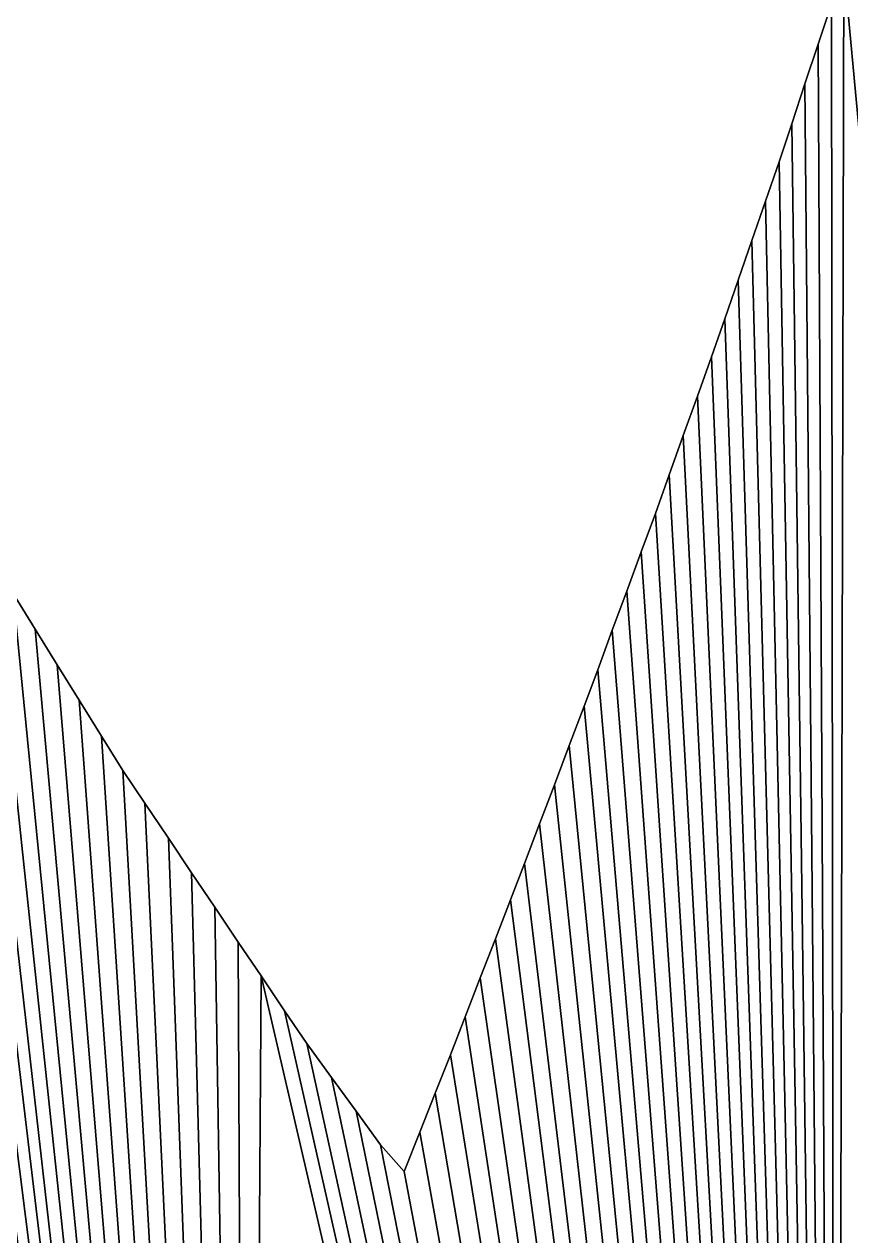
# Model space of a CAD drawing. Extents: x 9 to 1212, y 18 to 833.
# Drawn here: x 57.3 to 67.02, y 466.42 to 480.65 of the extents above; entities that cross this region are included whole.
import ezdxf

# ---------------------------------------------------------------- set-up
doc = ezdxf.new("R2010")
doc.units = 0
doc.header["$MEASUREMENT"] = 0
doc.layers.get('0').update_dxf_attribs({"linetype": 'CONTINUOUS'})

# ---------------------------------------------------------------- blocks, each defined once
blk = doc.blocks.new('GRUPO_1')
for p, q in [((58.08608, 40.05841), (58.24235, 40.52813)), ((58.08608, 40.05841, 15), (58.24235, 40.52813, 15)), ((57.93133, 39.59327), (58.08608, 40.05841)), ((57.93133, 39.59327, 15), (58.08608, 40.05841, 15)), ((58.08608, 40.05841), (58.08608, 40.05841, 15)), ((57.77479, 39.12273), (57.93133, 39.59327)), ((57.77479, 39.12273, 15), (57.93133, 39.59327, 15)), ((57.93133, 39.59327), (57.93133, 39.59327, 15)), ((57.62657, 38.67816), (57.77479, 39.12273)), ((57.62657, 38.67816, 15), (57.77479, 39.12273, 15)), ((57.77479, 39.12273), (57.77479, 39.12273, 15)), ((57.46626, 38.21429), (57.62657, 38.67816)), ((57.46626, 38.21429, 15), (57.62657, 38.67816, 15)), ((57.62657, 38.67816), (57.62657, 38.67816, 15)), ((57.30688, 37.75311), (57.46626, 38.21429)), ((57.30688, 37.75311, 15), (57.46626, 38.21429, 15)), ((57.46626, 38.21429), (57.46626, 38.21429, 15)), ((57.14589, 37.28727), (57.30688, 37.75311)), ((57.14589, 37.28727, 15), (57.30688, 37.75311, 15)), ((57.30688, 37.75311), (57.30688, 37.75311, 15)), ((56.98837, 36.83148), (57.14589, 37.28727)), ((56.98837, 36.83148, 15), (57.14589, 37.28727, 15)), ((57.14589, 37.28727), (57.14589, 37.28727, 15)), ((56.83082, 36.38357), (56.98837, 36.83148)), ((56.83082, 36.38357, 15), (56.98837, 36.83148, 15)), ((56.98837, 36.83148), (56.98837, 36.83148, 15)), ((56.6662, 35.92351), (56.83082, 36.38357)), ((56.6662, 35.92351, 15), (56.83082, 36.38357, 15)), ((56.83082, 36.38357), (56.83082, 36.38357, 15)), ((56.50027, 35.4598), (56.6662, 35.92351)), ((56.50027, 35.4598, 15), (56.6662, 35.92351, 15)), ((56.6662, 35.92351), (56.6662, 35.92351, 15)), ((56.33583, 35.00022), (56.50027, 35.4598)), ((56.33583, 35.00022, 15), (56.50027, 35.4598, 15)), ((56.50027, 35.4598), (56.50027, 35.4598, 15)), ((56.17227, 34.54314), (56.33583, 35.00022)), ((56.17227, 34.54314, 15), (56.33583, 35.00022, 15)), ((56.33583, 35.00022), (56.33583, 35.00022, 15)), ((56.00738, 34.0955), (56.17227, 34.54314)), ((56.00738, 34.0955, 15), (56.17227, 34.54314, 15)), ((56.17227, 34.54314), (56.17227, 34.54314, 15)), ((55.83672, 33.63313), (56.00738, 34.0955)), ((55.83672, 33.63313, 15), (56.00738, 34.0955, 15)), ((56.00738, 34.0955), (56.00738, 34.0955, 15)), ((48.62331, 33.6042), (48.88443, 33.18376)), ((48.62331, 33.6042, 15), (48.88443, 33.18376, 15)), ((55.66665, 33.17237), (55.83672, 33.63313)), ((55.66665, 33.17237, 15), (55.83672, 33.63313, 15)), ((55.83672, 33.63313), (55.83672, 33.63313, 15)), ((48.88443, 33.18376), (49.14303, 32.7674)), ((48.88443, 33.18376, 15), (49.14303, 32.7674, 15)), ((48.88443, 33.18376), (48.88443, 33.18376, 15)), ((55.49572, 32.70928), (55.66665, 33.17237)), ((55.49572, 32.70928, 15), (55.66665, 33.17237, 15)), ((55.66665, 33.17237), (55.66665, 33.17237, 15)), ((49.14303, 32.7674), (49.40151, 32.35123)), ((49.14303, 32.7674, 15), (49.40151, 32.35123, 15)), ((49.14303, 32.7674), (49.14303, 32.7674, 15)), ((55.33571, 32.27938), (55.49572, 32.70928)), ((55.33571, 32.27938, 15), (55.49572, 32.70928, 15)), ((55.49572, 32.70928), (55.49572, 32.70928, 15)), ((49.40151, 32.35123), (49.66436, 31.92802)), ((49.40151, 32.35123, 15), (49.66436, 31.92802, 15)), ((49.40151, 32.35123), (49.40151, 32.35123, 15)), ((55.1603, 31.81675), (55.33571, 32.27938)), ((55.1603, 31.81675, 15), (55.33571, 32.27938, 15)), ((55.33571, 32.27938), (55.33571, 32.27938, 15)), ((49.66436, 31.92802), (49.91377, 31.52645)), ((49.66436, 31.92802, 15), (49.91377, 31.52645, 15)), ((49.66436, 31.92802), (49.66436, 31.92802, 15)), ((54.98581, 31.35653), (55.1603, 31.81675)), ((54.98581, 31.35653, 15), (55.1603, 31.81675, 15)), ((55.1603, 31.81675), (55.1603, 31.81675, 15)), ((49.91377, 31.52645), (50.17139, 31.13946)), ((49.91377, 31.52645, 15), (50.17139, 31.13946, 15)), ((49.91377, 31.52645), (49.91377, 31.52645, 15)), ((54.81145, 30.89667), (54.98581, 31.35653)), ((54.81145, 30.89667, 15), (54.98581, 31.35653, 15)), ((54.98581, 31.35653), (54.98581, 31.35653, 15)), ((50.17139, 31.13946), (50.44847, 30.72802)), ((50.17139, 31.13946, 15), (50.44847, 30.72802, 15)), ((50.17139, 31.13946), (50.17139, 31.13946, 15)), ((54.63526, 30.43197), (54.81145, 30.89667)), ((54.63526, 30.43197, 15), (54.81145, 30.89667, 15)), ((54.81145, 30.89667), (54.81145, 30.89667, 15)), ((50.44847, 30.72802), (50.72033, 30.32432)), ((50.44847, 30.72802, 15), (50.72033, 30.32432, 15)), ((50.44847, 30.72802), (50.44847, 30.72802, 15)), ((50.72033, 30.32432), (50.99423, 29.9176)), ((50.72033, 30.32432, 15), (50.99423, 29.9176, 15)), ((50.72033, 30.32432), (50.72033, 30.32432, 15)), ((54.4711, 30.00611), (54.63526, 30.43197)), ((54.4711, 30.00611, 15), (54.63526, 30.43197, 15)), ((54.63526, 30.43197), (54.63526, 30.43197, 15)), ((50.99423, 29.9176), (51.2702, 29.50782)), ((50.99423, 29.9176, 15), (51.2702, 29.50782, 15)), ((50.99423, 29.9176), (50.99423, 29.9176, 15)), ((54.29227, 29.54537), (54.4711, 30.00611)), ((54.29227, 29.54537, 15), (54.4711, 30.00611, 15)), ((54.4711, 30.00611), (54.4711, 30.00611, 15)), ((51.2702, 29.50782), (51.53765, 29.11067)), ((51.2702, 29.50782, 15), (51.53765, 29.11067, 15)), ((51.2702, 29.50782), (51.2702, 29.50782, 15)), ((54.11459, 29.0876), (54.29227, 29.54537)), ((54.11459, 29.0876, 15), (54.29227, 29.54537, 15)), ((54.29227, 29.54537), (54.29227, 29.54537, 15)), ((51.53765, 29.11067), (51.81387, 28.70052)), ((51.53765, 29.11067, 15), (51.81387, 28.70052, 15)), ((51.53765, 29.11067), (51.53765, 29.11067, 15)), ((53.9364, 28.62852), (54.11459, 29.0876)), ((53.9364, 28.62852, 15), (54.11459, 29.0876, 15)), ((54.11459, 29.0876), (54.11459, 29.0876, 15)), ((51.81387, 28.70052), (52.07486, 28.31536)), ((51.81387, 28.70052, 15), (52.07486, 28.31536, 15)), ((51.81387, 28.70052), (51.81387, 28.70052, 15)), ((53.7632, 28.18264), (53.9364, 28.62852)), ((53.7632, 28.18264, 15), (53.9364, 28.62852, 15)), ((53.9364, 28.62852), (53.9364, 28.62852, 15)), ((52.07486, 28.31536), (52.36521, 27.91732)), ((52.07486, 28.31536, 15), (52.36521, 27.91732, 15)), ((52.07486, 28.31536), (52.07486, 28.31536, 15)), ((53.58518, 27.73412), (53.7632, 28.18264)), ((53.58518, 27.73412, 15), (53.7632, 28.18264, 15)), ((53.7632, 28.18264), (53.7632, 28.18264, 15)), ((52.36521, 27.91732), (52.65484, 27.52025)), ((52.36521, 27.91732, 15), (52.65484, 27.52025, 15)), ((52.36521, 27.91732), (52.36521, 27.91732, 15)), ((53.40307, 27.27531), (53.58518, 27.73412)), ((53.40307, 27.27531, 15), (53.58518, 27.73412, 15)), ((53.58518, 27.73412), (53.58518, 27.73412, 15)), ((52.65484, 27.52025), (52.94336, 27.12471)), ((52.65484, 27.52025, 15), (52.94336, 27.12471, 15)), ((52.65484, 27.52025), (52.65484, 27.52025, 15)), ((53.22006, 26.81424), (53.40307, 27.27531)), ((53.22006, 26.81424, 15), (53.40307, 27.27531, 15)), ((53.40307, 27.27531), (53.40307, 27.27531, 15)), ((52.94336, 27.12471), (53.22006, 26.81424)), ((52.94336, 27.12471, 15), (53.22006, 26.81424, 15)), ((52.94336, 27.12471), (52.94336, 27.12471, 15)), ((53.22006, 26.81424), (53.22006, 26.81424, 15))]:
    blk.add_line(p, q)
mesh = blk.add_polyface()
corners = [(45.55666, 102.79263), (45.80018, 76.73365), (45.34298, 76.88294), (45.6354, 99.86312), (47.10425, 97.18584), (46.26888, 76.59303), (46.74061, 76.46402), (47.21456, 76.34691), (50.27944, 95.58977), (47.69055, 76.24177), (48.16842, 76.14867), (48.64802, 76.06767), (49.12917, 75.99886), (49.61171, 75.9423), (50.09548, 75.89806), (25.73593, 48.02343), (25.89068, 172.33133), (28.44164, 41.78746), (28.93199, 129.29714), (31.32992, 35.70085), (29.23898, 119.80413), (29.26882, 119.07587), (29.29934, 118.33108), (29.32982, 117.5873), (29.36024, 116.84469), (29.39097, 116.09488), (29.45907, 116.26675), (29.63723, 117.01453), (29.82748, 117.76735), (30.02995, 118.52515), (30.24476, 119.28789), (31.1525, 122.16287), (31.27536, 90.28265), (31.32779, 89.80118), (31.3809, 89.31342), (34.96032, 28.78731), (31.43534, 88.85248), (31.49706, 88.36089), (31.55785, 87.87678), (31.61864, 87.39258), (31.68023, 86.90212), (31.74108, 86.41746), (31.80334, 85.92165), (31.86489, 85.43141), (31.92074, 84.98704), (31.98786, 84.52106), (32.05845, 84.03107), (32.12968, 83.53666), (32.19921, 83.05396), (32.26978, 82.56408), (32.33935, 82.08115), (32.40854, 81.60092)]
mesh.append_faces([[corners[k] for k in face] for face in [(1, 4, 5), (5, 4, 6), (6, 4, 7), (7, 8, 9), (9, 8, 10), (10, 8, 11), (11, 8, 12), (12, 8, 13), (13, 8, 14), (15, 16, 17), (17, 18, 19)]], dxfattribs={"vtx0": -1, "vtx1": -1})
mesh.append_faces([[corners[k] for k in face] for face in [(19, 31, 32)]], dxfattribs={"vtx0": -1, "vtx1": -1, "vtx2": -1})
mesh.append_faces([[corners[k] for k in face] for face in [(0, 1, 2), (1, 3, 4), (7, 4, 8), (19, 20, 21), (19, 21, 22), (19, 22, 23), (19, 23, 24), (19, 24, 25), (19, 25, 26), (19, 26, 27), (19, 27, 28), (19, 28, 29), (19, 29, 30), (19, 32, 33), (19, 33, 34), (35, 34, 36), (35, 36, 37), (35, 37, 38), (35, 38, 39), (35, 39, 40), (35, 40, 41), (35, 41, 42), (35, 42, 43), (35, 43, 44), (35, 44, 45), (35, 45, 46), (35, 46, 47), (35, 47, 48), (35, 48, 49), (35, 49, 50), (35, 50, 51)]], dxfattribs={"vtx0": -1, "vtx2": -1})
mesh = blk.add_polyface()
corners = [(25.89068, 172.33133, 15), (25.73593, 48.02343, 15), (28.44164, 41.78746, 15), (28.93199, 129.29714, 15), (31.32992, 35.70085, 15), (29.23898, 119.80413, 15), (29.26882, 119.07587, 15), (29.29934, 118.33108, 15), (29.32982, 117.5873, 15), (29.36024, 116.84469, 15), (29.39097, 116.09488, 15), (29.45907, 116.26675, 15), (29.63723, 117.01453, 15), (29.82748, 117.76735, 15), (30.02995, 118.52515, 15), (30.24476, 119.28789, 15), (31.1525, 122.16287, 15), (31.27536, 90.28265, 15), (31.32779, 89.80118, 15), (31.3809, 89.31342, 15), (34.96032, 28.78731, 15), (31.43534, 88.85248, 15), (31.49706, 88.36089, 15), (31.55785, 87.87678, 15), (31.61864, 87.39258, 15), (31.68023, 86.90212, 15), (31.74108, 86.41746, 15), (31.80334, 85.92165, 15), (31.86489, 85.43141, 15), (31.92074, 84.98704, 15), (31.98786, 84.52106, 15), (32.05845, 84.03107, 15), (32.12968, 83.53666, 15), (32.19921, 83.05396, 15), (32.26978, 82.56408, 15), (32.33935, 82.08115, 15), (32.40854, 81.60092, 15), (45.80018, 76.73365, 15), (45.55666, 102.79263, 15), (45.34298, 76.88294, 15), (45.6354, 99.86312, 15), (47.10425, 97.18584, 15), (46.26888, 76.59303, 15), (46.74061, 76.46402, 15), (47.21456, 76.34691, 15), (50.27944, 95.58977, 15), (47.69055, 76.24177, 15), (48.16842, 76.14867, 15), (48.64802, 76.06767, 15), (49.12917, 75.99886, 15), (49.61171, 75.9423, 15), (50.09548, 75.89806, 15)]
mesh.append_faces([[corners[k] for k in face] for face in [(5, 4, 6), (6, 4, 7), (7, 4, 8), (8, 4, 9), (9, 4, 10), (10, 4, 11), (11, 4, 12), (12, 4, 13), (13, 4, 14), (14, 4, 15), (17, 4, 18), (18, 4, 19), (19, 20, 21), (21, 20, 22), (22, 20, 23), (23, 20, 24), (24, 20, 25), (25, 20, 26), (26, 20, 27), (27, 20, 28), (28, 20, 29), (29, 20, 30), (30, 20, 31), (31, 20, 32), (32, 20, 33), (33, 20, 34), (34, 20, 35), (35, 20, 36), (37, 38, 39), (40, 37, 41), (41, 44, 45)]], dxfattribs={"vtx0": -1, "vtx1": -1})
mesh.append_faces([[corners[k] for k in face] for face in [(16, 4, 17)]], dxfattribs={"vtx0": -1, "vtx1": -1, "vtx2": -1})
mesh.append_faces([[corners[k] for k in face] for face in [(0, 1, 2), (3, 2, 4), (41, 37, 42), (41, 42, 43), (41, 43, 44), (45, 44, 46), (45, 46, 47), (45, 47, 48), (45, 48, 49), (45, 49, 50), (45, 50, 51)]], dxfattribs={"vtx0": -1, "vtx2": -1})
mesh = blk.add_polyface()
corners = [(50.09548, 75.89806), (50.27944, 95.58977), (50.57961, 75.86625), (53.89786, 95.28311), (51.06333, 75.84691), (51.54778, 75.84001), (52.0328, 75.8456), (52.51823, 75.86378), (53.0039, 75.89459), (53.48966, 75.93812), (53.97535, 75.99444), (56.38961, 95.48937), (54.46079, 76.06362), (54.94584, 76.14572), (55.4178, 76.23819), (55.8844, 76.34196), (56.35019, 76.45795), (56.81502, 76.58621), (59.24509, 95.98767), (57.27875, 76.72682), (57.74122, 76.87984), (58.2023, 77.04532), (58.66185, 77.22334), (59.1197, 77.41396), (59.57573, 77.61723), (62.47749, 96.79673), (60.01442, 77.82569), (60.44609, 78.04346), (60.8757, 78.27294), (61.30313, 78.51419), (61.72826, 78.76725), (62.15095, 79.0322), (62.57108, 79.30907), (66.09998, 97.93528), (62.98852, 79.59793), (64.37657, 14.0362), (63.65918, 65.6309), (63.69366, 66.12035), (63.72774, 66.60414), (63.75653, 67.07338), (63.77793, 67.57094), (63.79902, 68.06151), (63.82007, 68.55094), (63.8331, 68.91109), (63.84103, 69.46188), (63.84759, 69.91792), (63.85555, 70.47101)]
mesh.append_faces([[corners[k] for k in face] for face in [(0, 1, 2), (2, 3, 4), (4, 3, 5), (5, 3, 6), (6, 3, 7), (7, 3, 8), (8, 3, 9), (9, 3, 10), (10, 11, 12), (12, 11, 13), (13, 11, 14), (14, 11, 15), (15, 11, 16), (16, 11, 17), (17, 18, 19), (19, 18, 20), (20, 18, 21), (21, 18, 22), (22, 18, 23), (23, 18, 24), (24, 25, 26), (26, 25, 27), (27, 25, 28), (28, 25, 29), (29, 25, 30), (30, 25, 31), (31, 25, 32), (32, 33, 34)]], dxfattribs={"vtx0": -1, "vtx1": -1})
mesh.append_faces([[corners[k] for k in face] for face in [(2, 1, 3), (10, 3, 11), (17, 11, 18), (24, 18, 25), (32, 25, 33), (35, 36, 37), (35, 37, 38), (35, 38, 39), (35, 39, 40), (35, 40, 41), (35, 41, 42), (35, 42, 43), (35, 43, 44), (35, 44, 45), (35, 45, 46)]], dxfattribs={"vtx0": -1, "vtx2": -1})
mesh = blk.add_polyface()
corners = [(63.65918, 65.6309, 15), (64.37657, 14.0362, 15), (63.69366, 66.12035, 15), (63.72774, 66.60414, 15), (63.75653, 67.07338, 15), (63.77793, 67.57094, 15), (63.79902, 68.06151, 15), (63.82007, 68.55094, 15), (63.8331, 68.91109, 15), (63.84103, 69.46188, 15), (63.84759, 69.91792, 15), (63.85555, 70.47101, 15), (50.27944, 95.58977, 15), (50.09548, 75.89806, 15), (50.57961, 75.86625, 15), (53.89786, 95.28311, 15), (51.06333, 75.84691, 15), (51.54778, 75.84001, 15), (52.0328, 75.8456, 15), (52.51823, 75.86378, 15), (53.0039, 75.89459, 15), (53.48966, 75.93812, 15), (53.97535, 75.99444, 15), (56.38961, 95.48937, 15), (54.46079, 76.06362, 15), (54.94584, 76.14572, 15), (55.4178, 76.23819, 15), (55.8844, 76.34196, 15), (56.35019, 76.45795, 15), (56.81502, 76.58621, 15), (59.24509, 95.98767, 15), (57.27875, 76.72682, 15), (57.74122, 76.87984, 15), (58.2023, 77.04532, 15), (58.66185, 77.22334, 15), (59.1197, 77.41396, 15), (59.57573, 77.61723, 15), (62.47749, 96.79673, 15), (60.01442, 77.82569, 15), (60.44609, 78.04346, 15), (60.8757, 78.27294, 15), (61.30313, 78.51419, 15), (61.72826, 78.76725, 15), (62.15095, 79.0322, 15), (62.57108, 79.30907, 15), (66.09998, 97.93528, 15), (62.98852, 79.59793, 15)]
mesh.append_faces([[corners[k] for k in face] for face in [(0, 1, 2), (2, 1, 3), (3, 1, 4), (4, 1, 5), (5, 1, 6), (6, 1, 7), (7, 1, 8), (8, 1, 9), (9, 1, 10), (10, 1, 11), (12, 14, 15), (15, 22, 23), (23, 29, 30), (30, 36, 37), (37, 44, 45)]], dxfattribs={"vtx0": -1, "vtx1": -1})
mesh.append_faces([[corners[k] for k in face] for face in [(12, 13, 14), (15, 14, 16), (15, 16, 17), (15, 17, 18), (15, 18, 19), (15, 19, 20), (15, 20, 21), (15, 21, 22), (23, 22, 24), (23, 24, 25), (23, 25, 26), (23, 26, 27), (23, 27, 28), (23, 28, 29), (30, 29, 31), (30, 31, 32), (30, 32, 33), (30, 33, 34), (30, 34, 35), (30, 35, 36), (37, 36, 38), (37, 38, 39), (37, 39, 40), (37, 40, 41), (37, 41, 42), (37, 42, 43), (37, 43, 44), (45, 44, 46)]], dxfattribs={"vtx0": -1, "vtx2": -1})
mesh = blk.add_polyface()
corners = [(34.96032, 28.78731), (35.03809, 67.77002), (38.78152, 22.29372), (36.59369, 61.66403), (36.73568, 61.18219), (36.87128, 60.72203), (37.01064, 60.24909), (37.14998, 59.77626), (37.28754, 59.30944), (37.42849, 58.83114), (37.56645, 58.36296), (37.70269, 57.93175), (37.8559, 57.46321), (38.00843, 56.99673), (38.15976, 56.53393), (38.31363, 56.06336), (38.46418, 55.60295), (38.61514, 55.14128), (38.76936, 54.66965), (38.92106, 54.24987), (42.79228, 16.24309), (39.09005, 53.78224), (39.25908, 53.3145), (39.42475, 52.85607), (39.59297, 52.39056), (39.76127, 51.92484), (39.92995, 51.45809), (40.07961, 51.05723), (40.26672, 50.58747), (40.44641, 50.13631), (40.62937, 49.67698), (40.81137, 49.22004), (40.99176, 48.76713), (41.17595, 48.30471), (41.35283, 47.86061), (41.53374, 47.43912), (41.73253, 46.98523), (41.93113, 46.53177), (42.12577, 46.08735), (42.32454, 45.63351), (42.52095, 45.18505), (42.71686, 44.73774), (42.89539, 44.3367), (46.99136, 10.65847), (43.11121, 43.88641), (43.32431, 43.44181), (61.5131, 7.49806), (59.68123, 45.15288), (59.81467, 45.61824), (59.95044, 46.09172)]
mesh.append_faces([[corners[k] for k in face] for face in [(0, 1, 2)]], dxfattribs={"vtx0": -1, "vtx1": -1})
mesh.append_faces([[corners[k] for k in face] for face in [(2, 3, 4), (2, 4, 5), (2, 5, 6), (2, 6, 7), (2, 7, 8), (2, 8, 9), (2, 9, 10), (2, 10, 11), (2, 11, 12), (2, 12, 13), (2, 13, 14), (2, 14, 15), (2, 15, 16), (2, 16, 17), (2, 17, 18), (2, 18, 19), (20, 19, 21), (20, 21, 22), (20, 22, 23), (20, 23, 24), (20, 24, 25), (20, 25, 26), (20, 26, 27), (20, 27, 28), (20, 28, 29), (20, 29, 30), (20, 30, 31), (20, 31, 32), (20, 32, 33), (20, 33, 34), (20, 34, 35), (20, 35, 36), (20, 36, 37), (20, 37, 38), (20, 38, 39), (20, 39, 40), (20, 40, 41), (20, 41, 42), (43, 42, 44), (43, 44, 45), (46, 47, 48), (46, 48, 49)]], dxfattribs={"vtx0": -1, "vtx2": -1})
mesh = blk.add_polyface()
corners = [(35.03809, 67.77002, 15), (34.96032, 28.78731, 15), (38.78152, 22.29372, 15), (36.59369, 61.66403, 15), (36.73568, 61.18219, 15), (36.87128, 60.72203, 15), (37.01064, 60.24909, 15), (37.14998, 59.77626, 15), (37.28754, 59.30944, 15), (37.42849, 58.83114, 15), (37.56645, 58.36296, 15), (37.70269, 57.93175, 15), (37.8559, 57.46321, 15), (38.00843, 56.99673, 15), (38.15976, 56.53393, 15), (38.31363, 56.06336, 15), (38.46418, 55.60295, 15), (38.61514, 55.14128, 15), (38.76936, 54.66965, 15), (38.92106, 54.24987, 15), (42.79228, 16.24309, 15), (39.09005, 53.78224, 15), (39.25908, 53.3145, 15), (39.42475, 52.85607, 15), (39.59297, 52.39056, 15), (39.76127, 51.92484, 15), (39.92995, 51.45809, 15), (40.07961, 51.05723, 15), (40.26672, 50.58747, 15), (40.44641, 50.13631, 15), (40.62937, 49.67698, 15), (40.81137, 49.22004, 15), (40.99176, 48.76713, 15), (41.17595, 48.30471, 15), (41.35283, 47.86061, 15), (41.53374, 47.43912, 15), (41.73253, 46.98523, 15), (41.93113, 46.53177, 15), (42.12577, 46.08735, 15), (42.32454, 45.63351, 15), (42.52095, 45.18505, 15), (42.71686, 44.73774, 15), (42.89539, 44.3367, 15), (46.99136, 10.65847, 15), (43.11121, 43.88641, 15), (43.32431, 43.44181, 15), (59.68123, 45.15288, 15), (61.5131, 7.49806, 15), (59.81467, 45.61824, 15), (59.95044, 46.09172, 15)]
mesh.append_faces([[corners[k] for k in face] for face in [(3, 2, 4), (4, 2, 5), (5, 2, 6), (6, 2, 7), (7, 2, 8), (8, 2, 9), (9, 2, 10), (10, 2, 11), (11, 2, 12), (12, 2, 13), (13, 2, 14), (14, 2, 15), (15, 2, 16), (16, 2, 17), (17, 2, 18), (18, 2, 19), (19, 20, 21), (21, 20, 22), (22, 20, 23), (23, 20, 24), (24, 20, 25), (25, 20, 26), (26, 20, 27), (27, 20, 28), (28, 20, 29), (29, 20, 30), (30, 20, 31), (31, 20, 32), (32, 20, 33), (33, 20, 34), (34, 20, 35), (35, 20, 36), (36, 20, 37), (37, 20, 38), (38, 20, 39), (39, 20, 40), (40, 20, 41), (41, 20, 42), (42, 43, 44), (44, 43, 45), (46, 47, 48), (48, 47, 49)]], dxfattribs={"vtx0": -1, "vtx1": -1})
mesh.append_faces([[corners[k] for k in face] for face in [(0, 1, 2)]], dxfattribs={"vtx0": -1, "vtx2": -1})
mesh = blk.add_polyface()
corners = [(38.78152, 22.29372), (38.92106, 54.24987), (42.79228, 16.24309), (42.89539, 44.3367), (46.99136, 10.65847), (43.32431, 43.44181), (43.53884, 42.99421), (43.74987, 42.55393), (43.9632, 42.10883), (44.17845, 41.65975), (44.39019, 41.21796), (44.59594, 40.81494), (44.82401, 40.37953), (45.04909, 39.94982), (45.27649, 39.51568), (45.50592, 39.07766), (45.7297, 38.65043), (45.95561, 38.21913), (46.17316, 37.80684), (46.4103, 37.39129), (46.65665, 36.95961), (46.90289, 36.52811), (47.14441, 36.10489), (51.37752, 5.56288), (47.39006, 35.67442), (47.63566, 35.24405), (47.88256, 34.81141), (48.10587, 34.43731), (48.36734, 34.01633), (48.62331, 33.6042), (48.88443, 33.18376), (49.14303, 32.7674), (49.40151, 32.35123), (49.66436, 31.92802), (49.91377, 31.52645), (50.17139, 31.13946), (50.44847, 30.72802), (50.72033, 30.32432), (50.99423, 29.9176), (51.2702, 29.50782), (51.53765, 29.11067), (58.2902, 0), (51.81387, 28.70052), (52.07486, 28.31536), (52.36521, 27.91732), (52.65484, 27.52025), (52.94336, 27.12471)]
mesh.append_faces([[corners[k] for k in face] for face in [(0, 1, 2), (2, 3, 4), (4, 22, 23), (23, 40, 41)]], dxfattribs={"vtx0": -1, "vtx1": -1})
mesh.append_faces([[corners[k] for k in face] for face in [(4, 5, 6), (4, 6, 7), (4, 7, 8), (4, 8, 9), (4, 9, 10), (4, 10, 11), (4, 11, 12), (4, 12, 13), (4, 13, 14), (4, 14, 15), (4, 15, 16), (4, 16, 17), (4, 17, 18), (4, 18, 19), (4, 19, 20), (4, 20, 21), (4, 21, 22), (23, 22, 24), (23, 24, 25), (23, 25, 26), (23, 26, 27), (23, 27, 28), (23, 28, 29), (23, 29, 30), (23, 30, 31), (23, 31, 32), (23, 32, 33), (23, 33, 34), (23, 34, 35), (23, 35, 36), (23, 36, 37), (23, 37, 38), (23, 38, 39), (23, 39, 40), (41, 40, 42), (41, 42, 43), (41, 43, 44), (41, 44, 45), (41, 45, 46)]], dxfattribs={"vtx0": -1, "vtx2": -1})
mesh = blk.add_polyface()
corners = [(38.92106, 54.24987, 15), (38.78152, 22.29372, 15), (42.79228, 16.24309, 15), (42.89539, 44.3367, 15), (46.99136, 10.65847, 15), (43.32431, 43.44181, 15), (43.53884, 42.99421, 15), (43.74987, 42.55393, 15), (43.9632, 42.10883, 15), (44.17845, 41.65975, 15), (44.39019, 41.21796, 15), (44.59594, 40.81494, 15), (44.82401, 40.37953, 15), (45.04909, 39.94982, 15), (45.27649, 39.51568, 15), (45.50592, 39.07766, 15), (45.7297, 38.65043, 15), (45.95561, 38.21913, 15), (46.17316, 37.80684, 15), (46.4103, 37.39129, 15), (46.65665, 36.95961, 15), (46.90289, 36.52811, 15), (47.14441, 36.10489, 15), (51.37752, 5.56288, 15), (47.39006, 35.67442, 15), (47.63566, 35.24405, 15), (47.88256, 34.81141, 15), (48.10587, 34.43731, 15), (48.36734, 34.01633, 15), (48.62331, 33.6042, 15), (48.88443, 33.18376, 15), (49.14303, 32.7674, 15), (49.40151, 32.35123, 15), (49.66436, 31.92802, 15), (49.91377, 31.52645, 15), (50.17139, 31.13946, 15), (50.44847, 30.72802, 15), (50.72033, 30.32432, 15), (50.99423, 29.9176, 15), (51.2702, 29.50782, 15), (51.53765, 29.11067, 15), (58.2902, 0, 15), (51.81387, 28.70052, 15), (52.07486, 28.31536, 15), (52.36521, 27.91732, 15), (52.65484, 27.52025, 15), (52.94336, 27.12471, 15)]
mesh.append_faces([[corners[k] for k in face] for face in [(5, 4, 6), (6, 4, 7), (7, 4, 8), (8, 4, 9), (9, 4, 10), (10, 4, 11), (11, 4, 12), (12, 4, 13), (13, 4, 14), (14, 4, 15), (15, 4, 16), (16, 4, 17), (17, 4, 18), (18, 4, 19), (19, 4, 20), (20, 4, 21), (21, 4, 22), (22, 23, 24), (24, 23, 25), (25, 23, 26), (26, 23, 27), (27, 23, 28), (28, 23, 29), (29, 23, 30), (30, 23, 31), (31, 23, 32), (32, 23, 33), (33, 23, 34), (34, 23, 35), (35, 23, 36), (36, 23, 37), (37, 23, 38), (38, 23, 39), (39, 23, 40), (40, 41, 42), (42, 41, 43), (43, 41, 44), (44, 41, 45), (45, 41, 46)]], dxfattribs={"vtx0": -1, "vtx1": -1})
mesh.append_faces([[corners[k] for k in face] for face in [(0, 1, 2), (3, 2, 4), (22, 4, 23), (40, 23, 41)]], dxfattribs={"vtx0": -1, "vtx2": -1})
mesh = blk.add_polyface()
corners = [(58.2902, 0), (52.94336, 27.12471), (53.22006, 26.81424), (53.40307, 27.27531), (53.58518, 27.73412), (53.7632, 28.18264), (53.9364, 28.62852), (54.11459, 29.0876), (54.29227, 29.54537), (54.4711, 30.00611), (54.63526, 30.43197), (54.81145, 30.89667), (54.98581, 31.35653), (55.1603, 31.81675), (55.33571, 32.27938), (55.49572, 32.70928), (55.66665, 33.17237), (55.83672, 33.63313), (56.00738, 34.0955), (56.17227, 34.54314), (56.33583, 35.00022), (56.50027, 35.4598), (56.6662, 35.92351), (56.83082, 36.38357), (56.98837, 36.83148), (57.14589, 37.28727), (57.30688, 37.75311), (57.46626, 38.21429), (57.62657, 38.67816), (57.77479, 39.12273), (57.93133, 39.59327), (58.08608, 40.05841), (58.24235, 40.52813), (58.38599, 40.96741), (61.5131, 7.49806), (58.53512, 41.43554), (58.68456, 41.90464), (58.83318, 42.37119), (58.98278, 42.84077), (59.118, 43.28504), (59.26203, 43.75959), (59.40454, 44.22915), (59.54803, 44.70192), (59.68123, 45.15288), (61.53844, 52.20654), (64.37657, 14.0362)]
mesh.append_faces([[corners[k] for k in face] for face in [(0, 33, 34), (34, 44, 45)]], dxfattribs={"vtx0": -1, "vtx1": -1})
mesh.append_faces([[corners[k] for k in face] for face in [(0, 1, 2), (0, 2, 3), (0, 3, 4), (0, 4, 5), (0, 5, 6), (0, 6, 7), (0, 7, 8), (0, 8, 9), (0, 9, 10), (0, 10, 11), (0, 11, 12), (0, 12, 13), (0, 13, 14), (0, 14, 15), (0, 15, 16), (0, 16, 17), (0, 17, 18), (0, 18, 19), (0, 19, 20), (0, 20, 21), (0, 21, 22), (0, 22, 23), (0, 23, 24), (0, 24, 25), (0, 25, 26), (0, 26, 27), (0, 27, 28), (0, 28, 29), (0, 29, 30), (0, 30, 31), (0, 31, 32), (0, 32, 33), (34, 33, 35), (34, 35, 36), (34, 36, 37), (34, 37, 38), (34, 38, 39), (34, 39, 40), (34, 40, 41), (34, 41, 42), (34, 42, 43)]], dxfattribs={"vtx0": -1, "vtx2": -1})
mesh = blk.add_polyface()
corners = [(52.94336, 27.12471, 15), (58.2902, 0, 15), (53.22006, 26.81424, 15), (53.40307, 27.27531, 15), (53.58518, 27.73412, 15), (53.7632, 28.18264, 15), (53.9364, 28.62852, 15), (54.11459, 29.0876, 15), (54.29227, 29.54537, 15), (54.4711, 30.00611, 15), (54.63526, 30.43197, 15), (54.81145, 30.89667, 15), (54.98581, 31.35653, 15), (55.1603, 31.81675, 15), (55.33571, 32.27938, 15), (55.49572, 32.70928, 15), (55.66665, 33.17237, 15), (55.83672, 33.63313, 15), (56.00738, 34.0955, 15), (56.17227, 34.54314, 15), (56.33583, 35.00022, 15), (56.50027, 35.4598, 15), (56.6662, 35.92351, 15), (56.83082, 36.38357, 15), (56.98837, 36.83148, 15), (57.14589, 37.28727, 15), (57.30688, 37.75311, 15), (57.46626, 38.21429, 15), (57.62657, 38.67816, 15), (57.77479, 39.12273, 15), (57.93133, 39.59327, 15), (58.08608, 40.05841, 15), (58.24235, 40.52813, 15), (58.38599, 40.96741, 15), (61.5131, 7.49806, 15), (58.53512, 41.43554, 15), (58.68456, 41.90464, 15), (58.83318, 42.37119, 15), (58.98278, 42.84077, 15), (59.118, 43.28504, 15), (59.26203, 43.75959, 15), (59.40454, 44.22915, 15), (59.54803, 44.70192, 15), (59.68123, 45.15288, 15), (61.53844, 52.20654, 15), (64.37657, 14.0362, 15)]
mesh.append_faces([[corners[k] for k in face] for face in [(0, 1, 2), (2, 1, 3), (3, 1, 4), (4, 1, 5), (5, 1, 6), (6, 1, 7), (7, 1, 8), (8, 1, 9), (9, 1, 10), (10, 1, 11), (11, 1, 12), (12, 1, 13), (13, 1, 14), (14, 1, 15), (15, 1, 16), (16, 1, 17), (17, 1, 18), (18, 1, 19), (19, 1, 20), (20, 1, 21), (21, 1, 22), (22, 1, 23), (23, 1, 24), (24, 1, 25), (25, 1, 26), (26, 1, 27), (27, 1, 28), (28, 1, 29), (29, 1, 30), (30, 1, 31), (31, 1, 32), (32, 1, 33), (33, 34, 35), (35, 34, 36), (36, 34, 37), (37, 34, 38), (38, 34, 39), (39, 34, 40), (40, 34, 41), (41, 34, 42), (42, 34, 43)]], dxfattribs={"vtx0": -1, "vtx1": -1})
mesh.append_faces([[corners[k] for k in face] for face in [(33, 1, 34), (44, 34, 45)]], dxfattribs={"vtx0": -1, "vtx2": -1})
mesh = blk.add_polyface()
corners = [(58.24235, 40.52813, 15), (58.08608, 40.05841), (58.08608, 40.05841, 15), (58.24235, 40.52813)]
mesh.append_faces([[corners[k] for k in face] for face in [(0, 1, 2), (1, 0, 3)]], dxfattribs={"vtx0": -1})
mesh = blk.add_polyface()
corners = [(58.08608, 40.05841, 15), (57.93133, 39.59327), (57.93133, 39.59327, 15), (58.08608, 40.05841)]
mesh.append_faces([[corners[k] for k in face] for face in [(0, 1, 2), (1, 0, 3)]], dxfattribs={"vtx0": -1})
mesh = blk.add_polyface()
corners = [(57.93133, 39.59327, 15), (57.77479, 39.12273), (57.77479, 39.12273, 15), (57.93133, 39.59327)]
mesh.append_faces([[corners[k] for k in face] for face in [(0, 1, 2), (1, 0, 3)]], dxfattribs={"vtx0": -1})
mesh = blk.add_polyface()
corners = [(57.77479, 39.12273, 15), (57.62657, 38.67816), (57.62657, 38.67816, 15), (57.77479, 39.12273)]
mesh.append_faces([[corners[k] for k in face] for face in [(0, 1, 2), (1, 0, 3)]], dxfattribs={"vtx0": -1})
mesh = blk.add_polyface()
corners = [(57.62657, 38.67816, 15), (57.46626, 38.21429), (57.46626, 38.21429, 15), (57.62657, 38.67816)]
mesh.append_faces([[corners[k] for k in face] for face in [(0, 1, 2), (1, 0, 3)]], dxfattribs={"vtx0": -1})
mesh = blk.add_polyface()
corners = [(57.46626, 38.21429, 15), (57.30688, 37.75311), (57.30688, 37.75311, 15), (57.46626, 38.21429)]
mesh.append_faces([[corners[k] for k in face] for face in [(0, 1, 2), (1, 0, 3)]], dxfattribs={"vtx0": -1})
mesh = blk.add_polyface()
corners = [(57.30688, 37.75311, 15), (57.14589, 37.28727), (57.14589, 37.28727, 15), (57.30688, 37.75311)]
mesh.append_faces([[corners[k] for k in face] for face in [(0, 1, 2), (1, 0, 3)]], dxfattribs={"vtx0": -1})
mesh = blk.add_polyface()
corners = [(57.14589, 37.28727, 15), (56.98837, 36.83148), (56.98837, 36.83148, 15), (57.14589, 37.28727)]
mesh.append_faces([[corners[k] for k in face] for face in [(0, 1, 2), (1, 0, 3)]], dxfattribs={"vtx0": -1})
mesh = blk.add_polyface()
corners = [(56.98837, 36.83148, 15), (56.83082, 36.38357), (56.83082, 36.38357, 15), (56.98837, 36.83148)]
mesh.append_faces([[corners[k] for k in face] for face in [(0, 1, 2), (1, 0, 3)]], dxfattribs={"vtx0": -1})
mesh = blk.add_polyface()
corners = [(56.83082, 36.38357, 15), (56.6662, 35.92351), (56.6662, 35.92351, 15), (56.83082, 36.38357)]
mesh.append_faces([[corners[k] for k in face] for face in [(0, 1, 2), (1, 0, 3)]], dxfattribs={"vtx0": -1})
mesh = blk.add_polyface()
corners = [(56.6662, 35.92351, 15), (56.50027, 35.4598), (56.50027, 35.4598, 15), (56.6662, 35.92351)]
mesh.append_faces([[corners[k] for k in face] for face in [(0, 1, 2), (1, 0, 3)]], dxfattribs={"vtx0": -1})
mesh = blk.add_polyface()
corners = [(56.50027, 35.4598, 15), (56.33583, 35.00022), (56.33583, 35.00022, 15), (56.50027, 35.4598)]
mesh.append_faces([[corners[k] for k in face] for face in [(0, 1, 2), (1, 0, 3)]], dxfattribs={"vtx0": -1})
mesh = blk.add_polyface()
corners = [(56.33583, 35.00022, 15), (56.17227, 34.54314), (56.17227, 34.54314, 15), (56.33583, 35.00022)]
mesh.append_faces([[corners[k] for k in face] for face in [(0, 1, 2), (1, 0, 3)]], dxfattribs={"vtx0": -1})
mesh = blk.add_polyface()
corners = [(56.17227, 34.54314, 15), (56.00738, 34.0955), (56.00738, 34.0955, 15), (56.17227, 34.54314)]
mesh.append_faces([[corners[k] for k in face] for face in [(0, 1, 2), (1, 0, 3)]], dxfattribs={"vtx0": -1})
mesh = blk.add_polyface()
corners = [(56.00738, 34.0955, 15), (55.83672, 33.63313), (55.83672, 33.63313, 15), (56.00738, 34.0955)]
mesh.append_faces([[corners[k] for k in face] for face in [(0, 1, 2), (1, 0, 3)]], dxfattribs={"vtx0": -1})
mesh = blk.add_polyface()
corners = [(48.62331, 33.6042), (48.88443, 33.18376, 15), (48.88443, 33.18376), (48.62331, 33.6042, 15)]
mesh.append_faces([[corners[k] for k in face] for face in [(0, 1, 2), (1, 0, 3)]], dxfattribs={"vtx0": -1})
mesh = blk.add_polyface()
corners = [(55.83672, 33.63313, 15), (55.66665, 33.17237), (55.66665, 33.17237, 15), (55.83672, 33.63313)]
mesh.append_faces([[corners[k] for k in face] for face in [(0, 1, 2), (1, 0, 3)]], dxfattribs={"vtx0": -1})
mesh = blk.add_polyface()
corners = [(48.88443, 33.18376), (49.14303, 32.7674, 15), (49.14303, 32.7674), (48.88443, 33.18376, 15)]
mesh.append_faces([[corners[k] for k in face] for face in [(0, 1, 2), (1, 0, 3)]], dxfattribs={"vtx0": -1})
mesh = blk.add_polyface()
corners = [(55.66665, 33.17237, 15), (55.49572, 32.70928), (55.49572, 32.70928, 15), (55.66665, 33.17237)]
mesh.append_faces([[corners[k] for k in face] for face in [(0, 1, 2), (1, 0, 3)]], dxfattribs={"vtx0": -1})
mesh = blk.add_polyface()
corners = [(49.14303, 32.7674), (49.40151, 32.35123, 15), (49.40151, 32.35123), (49.14303, 32.7674, 15)]
mesh.append_faces([[corners[k] for k in face] for face in [(0, 1, 2), (1, 0, 3)]], dxfattribs={"vtx0": -1})
mesh = blk.add_polyface()
corners = [(55.49572, 32.70928, 15), (55.33571, 32.27938), (55.33571, 32.27938, 15), (55.49572, 32.70928)]
mesh.append_faces([[corners[k] for k in face] for face in [(0, 1, 2), (1, 0, 3)]], dxfattribs={"vtx0": -1})
mesh = blk.add_polyface()
corners = [(49.40151, 32.35123), (49.66436, 31.92802, 15), (49.66436, 31.92802), (49.40151, 32.35123, 15)]
mesh.append_faces([[corners[k] for k in face] for face in [(0, 1, 2), (1, 0, 3)]], dxfattribs={"vtx0": -1})
mesh = blk.add_polyface()
corners = [(55.33571, 32.27938, 15), (55.1603, 31.81675), (55.1603, 31.81675, 15), (55.33571, 32.27938)]
mesh.append_faces([[corners[k] for k in face] for face in [(0, 1, 2), (1, 0, 3)]], dxfattribs={"vtx0": -1})
mesh = blk.add_polyface()
corners = [(49.66436, 31.92802), (49.91377, 31.52645, 15), (49.91377, 31.52645), (49.66436, 31.92802, 15)]
mesh.append_faces([[corners[k] for k in face] for face in [(0, 1, 2), (1, 0, 3)]], dxfattribs={"vtx0": -1})
mesh = blk.add_polyface()
corners = [(55.1603, 31.81675, 15), (54.98581, 31.35653), (54.98581, 31.35653, 15), (55.1603, 31.81675)]
mesh.append_faces([[corners[k] for k in face] for face in [(0, 1, 2), (1, 0, 3)]], dxfattribs={"vtx0": -1})
mesh = blk.add_polyface()
corners = [(49.91377, 31.52645), (50.17139, 31.13946, 15), (50.17139, 31.13946), (49.91377, 31.52645, 15)]
mesh.append_faces([[corners[k] for k in face] for face in [(0, 1, 2), (1, 0, 3)]], dxfattribs={"vtx0": -1})
mesh = blk.add_polyface()
corners = [(54.98581, 31.35653, 15), (54.81145, 30.89667), (54.81145, 30.89667, 15), (54.98581, 31.35653)]
mesh.append_faces([[corners[k] for k in face] for face in [(0, 1, 2), (1, 0, 3)]], dxfattribs={"vtx0": -1})
mesh = blk.add_polyface()
corners = [(50.17139, 31.13946), (50.44847, 30.72802, 15), (50.44847, 30.72802), (50.17139, 31.13946, 15)]
mesh.append_faces([[corners[k] for k in face] for face in [(0, 1, 2), (1, 0, 3)]], dxfattribs={"vtx0": -1})
mesh = blk.add_polyface()
corners = [(54.81145, 30.89667, 15), (54.63526, 30.43197), (54.63526, 30.43197, 15), (54.81145, 30.89667)]
mesh.append_faces([[corners[k] for k in face] for face in [(0, 1, 2), (1, 0, 3)]], dxfattribs={"vtx0": -1})
mesh = blk.add_polyface()
corners = [(50.44847, 30.72802), (50.72033, 30.32432, 15), (50.72033, 30.32432), (50.44847, 30.72802, 15)]
mesh.append_faces([[corners[k] for k in face] for face in [(0, 1, 2), (1, 0, 3)]], dxfattribs={"vtx0": -1})
mesh = blk.add_polyface()
corners = [(50.72033, 30.32432), (50.99423, 29.9176, 15), (50.99423, 29.9176), (50.72033, 30.32432, 15)]
mesh.append_faces([[corners[k] for k in face] for face in [(0, 1, 2), (1, 0, 3)]], dxfattribs={"vtx0": -1})
mesh = blk.add_polyface()
corners = [(54.63526, 30.43197, 15), (54.4711, 30.00611), (54.4711, 30.00611, 15), (54.63526, 30.43197)]
mesh.append_faces([[corners[k] for k in face] for face in [(0, 1, 2), (1, 0, 3)]], dxfattribs={"vtx0": -1})
mesh = blk.add_polyface()
corners = [(50.99423, 29.9176), (51.2702, 29.50782, 15), (51.2702, 29.50782), (50.99423, 29.9176, 15)]
mesh.append_faces([[corners[k] for k in face] for face in [(0, 1, 2), (1, 0, 3)]], dxfattribs={"vtx0": -1})
mesh = blk.add_polyface()
corners = [(54.4711, 30.00611, 15), (54.29227, 29.54537), (54.29227, 29.54537, 15), (54.4711, 30.00611)]
mesh.append_faces([[corners[k] for k in face] for face in [(0, 1, 2), (1, 0, 3)]], dxfattribs={"vtx0": -1})
mesh = blk.add_polyface()
corners = [(51.2702, 29.50782), (51.53765, 29.11067, 15), (51.53765, 29.11067), (51.2702, 29.50782, 15)]
mesh.append_faces([[corners[k] for k in face] for face in [(0, 1, 2), (1, 0, 3)]], dxfattribs={"vtx0": -1})
mesh = blk.add_polyface()
corners = [(54.29227, 29.54537, 15), (54.11459, 29.0876), (54.11459, 29.0876, 15), (54.29227, 29.54537)]
mesh.append_faces([[corners[k] for k in face] for face in [(0, 1, 2), (1, 0, 3)]], dxfattribs={"vtx0": -1})
mesh = blk.add_polyface()
corners = [(51.53765, 29.11067), (51.81387, 28.70052, 15), (51.81387, 28.70052), (51.53765, 29.11067, 15)]
mesh.append_faces([[corners[k] for k in face] for face in [(0, 1, 2), (1, 0, 3)]], dxfattribs={"vtx0": -1})
mesh = blk.add_polyface()
corners = [(54.11459, 29.0876, 15), (53.9364, 28.62852), (53.9364, 28.62852, 15), (54.11459, 29.0876)]
mesh.append_faces([[corners[k] for k in face] for face in [(0, 1, 2), (1, 0, 3)]], dxfattribs={"vtx0": -1})
mesh = blk.add_polyface()
corners = [(51.81387, 28.70052), (52.07486, 28.31536, 15), (52.07486, 28.31536), (51.81387, 28.70052, 15)]
mesh.append_faces([[corners[k] for k in face] for face in [(0, 1, 2), (1, 0, 3)]], dxfattribs={"vtx0": -1})
mesh = blk.add_polyface()
corners = [(53.9364, 28.62852, 15), (53.7632, 28.18264), (53.7632, 28.18264, 15), (53.9364, 28.62852)]
mesh.append_faces([[corners[k] for k in face] for face in [(0, 1, 2), (1, 0, 3)]], dxfattribs={"vtx0": -1})
mesh = blk.add_polyface()
corners = [(52.07486, 28.31536), (52.36521, 27.91732, 15), (52.36521, 27.91732), (52.07486, 28.31536, 15)]
mesh.append_faces([[corners[k] for k in face] for face in [(0, 1, 2), (1, 0, 3)]], dxfattribs={"vtx0": -1})
mesh = blk.add_polyface()
corners = [(53.7632, 28.18264, 15), (53.58518, 27.73412), (53.58518, 27.73412, 15), (53.7632, 28.18264)]
mesh.append_faces([[corners[k] for k in face] for face in [(0, 1, 2), (1, 0, 3)]], dxfattribs={"vtx0": -1})
mesh = blk.add_polyface()
corners = [(52.36521, 27.91732), (52.65484, 27.52025, 15), (52.65484, 27.52025), (52.36521, 27.91732, 15)]
mesh.append_faces([[corners[k] for k in face] for face in [(0, 1, 2), (1, 0, 3)]], dxfattribs={"vtx0": -1})
mesh = blk.add_polyface()
corners = [(53.58518, 27.73412, 15), (53.40307, 27.27531), (53.40307, 27.27531, 15), (53.58518, 27.73412)]
mesh.append_faces([[corners[k] for k in face] for face in [(0, 1, 2), (1, 0, 3)]], dxfattribs={"vtx0": -1})
mesh = blk.add_polyface()
corners = [(52.65484, 27.52025), (52.94336, 27.12471, 15), (52.94336, 27.12471), (52.65484, 27.52025, 15)]
mesh.append_faces([[corners[k] for k in face] for face in [(0, 1, 2), (1, 0, 3)]], dxfattribs={"vtx0": -1})
mesh = blk.add_polyface()
corners = [(53.40307, 27.27531, 15), (53.22006, 26.81424), (53.22006, 26.81424, 15), (53.40307, 27.27531)]
mesh.append_faces([[corners[k] for k in face] for face in [(0, 1, 2), (1, 0, 3)]], dxfattribs={"vtx0": -1})
mesh = blk.add_polyface()
corners = [(52.94336, 27.12471), (53.22006, 26.81424, 15), (53.22006, 26.81424), (52.94336, 27.12471, 15)]
mesh.append_faces([[corners[k] for k in face] for face in [(0, 1, 2), (1, 0, 3)]], dxfattribs={"vtx0": -1})

msp = doc.modelspace()

# ---------------------------------------------------------------- block references
msp.add_blockref('GRUPO_1', (8.548, 440.359))

doc.saveas('drawing.dxf')
